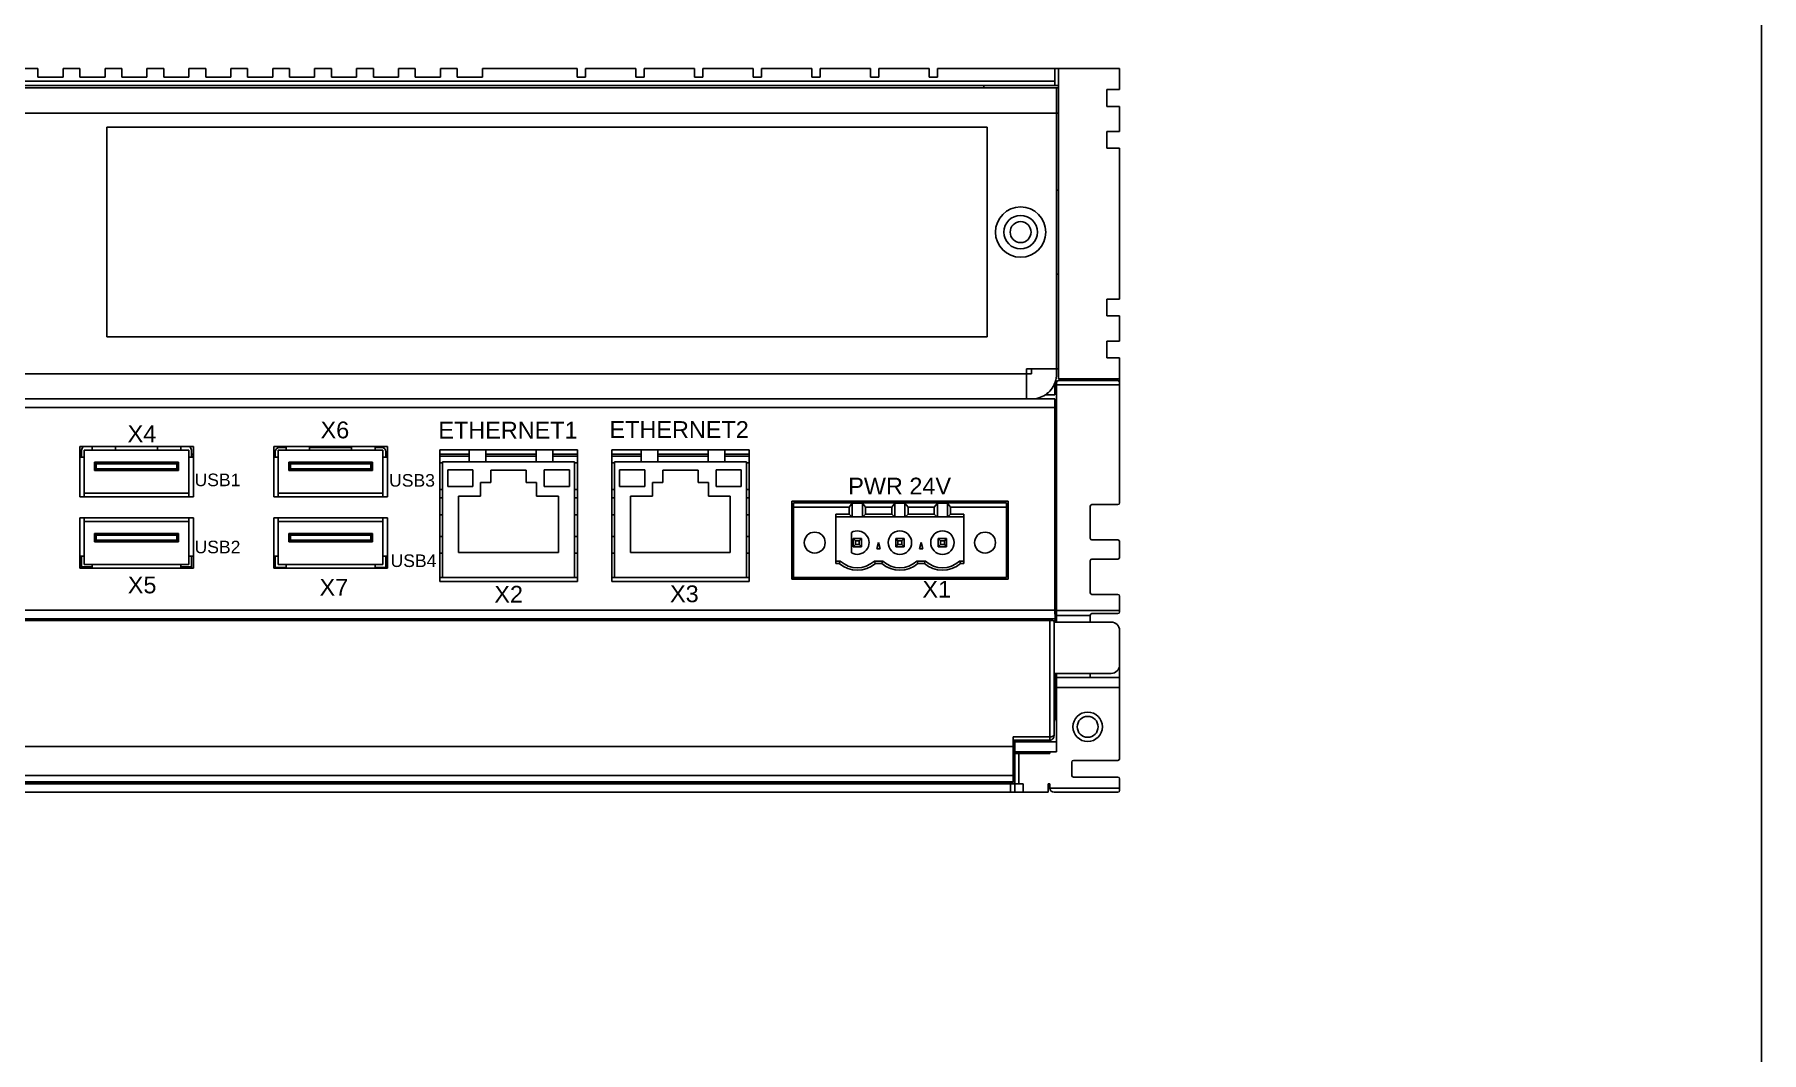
# Model space of a CAD drawing. Extents: x -2364 to 9601, y -871 to 1549.
# Drawn here: x -2149.9 to -1943.9, y 992.5 to 1113.9 of the extents above; entities that cross this region are included whole.
import ezdxf

# ---------------------------------------------------------------- set-up
doc = ezdxf.new("R2010")
doc.units = 0
doc.layers.get('0').update_dxf_attribs({"linetype": 'CONTINUOUS'})

msp = doc.modelspace()

# ---------------------------------------------------------------- linework, layer by layer
at = {"color": 7, "linetype": 'Continuous'}
for p, q in [((-2028.15959, 1108.28651), (-2277.75959, 1108.28651)), ((-2151.45959, 1109.78651), (-2149.45959, 1109.78651)), ((-2149.45959, 1108.78651), (-2149.45959, 1109.78651)), ((-2146.45959, 1108.78651), (-2149.45959, 1108.78651)), ((-2146.45959, 1109.78651), (-2144.45959, 1109.78651)), ((-2146.45959, 1109.78651), (-2146.45959, 1108.78651)), ((-2144.45959, 1108.78651), (-2144.45959, 1109.78651)), ((-2141.45959, 1108.78651), (-2144.45959, 1108.78651)), ((-2141.45959, 1109.78651), (-2139.45959, 1109.78651)), ((-2141.45959, 1109.78651), (-2141.45959, 1108.78651)), ((-2139.45959, 1108.78651), (-2139.45959, 1109.78651)), ((-2136.45959, 1108.78651), (-2139.45959, 1108.78651)), ((-2136.45959, 1109.78651), (-2134.45959, 1109.78651)), ((-2136.45959, 1109.78651), (-2136.45959, 1108.78651)), ((-2134.45959, 1108.78651), (-2134.45959, 1109.78651)), ((-2131.45959, 1108.78651), (-2134.45959, 1108.78651)), ((-2131.45959, 1109.78651), (-2129.45959, 1109.78651)), ((-2131.45959, 1109.78651), (-2131.45959, 1108.78651)), ((-2129.45959, 1108.78651), (-2129.45959, 1109.78651)), ((-2126.45959, 1108.78651), (-2129.45959, 1108.78651)), ((-2126.45959, 1109.78651), (-2124.45959, 1109.78651)), ((-2126.45959, 1109.78651), (-2126.45959, 1108.78651)), ((-2124.45959, 1108.78651), (-2124.45959, 1109.78651)), ((-2121.45959, 1108.78651), (-2124.45959, 1108.78651)), ((-2121.45959, 1109.78651), (-2119.45959, 1109.78651)), ((-2121.45959, 1109.78651), (-2121.45959, 1108.78651)), ((-2119.45959, 1108.78651), (-2119.45959, 1109.78651)), ((-2116.45959, 1108.78651), (-2119.45959, 1108.78651)), ((-2116.45959, 1109.78651), (-2114.45959, 1109.78651)), ((-2116.45959, 1109.78651), (-2116.45959, 1108.78651)), ((-2114.45959, 1108.78651), (-2114.45959, 1109.78651)), ((-2111.45959, 1108.78651), (-2114.45959, 1108.78651)), ((-2111.45959, 1109.78651), (-2109.45959, 1109.78651)), ((-2111.45959, 1109.78651), (-2111.45959, 1108.78651)), ((-2109.45959, 1108.78651), (-2109.45959, 1109.78651)), ((-2106.45959, 1108.78651), (-2109.45959, 1108.78651)), ((-2106.45959, 1109.78651), (-2104.45959, 1109.78651)), ((-2106.45959, 1109.78651), (-2106.45959, 1108.78651)), ((-2104.45959, 1108.78651), (-2104.45959, 1109.78651)), ((-2101.45959, 1108.78651), (-2104.45959, 1108.78651)), ((-2101.45959, 1109.78651), (-2099.45959, 1109.78651)), ((-2101.45959, 1109.78651), (-2101.45959, 1108.78651)), ((-2099.45959, 1108.78651), (-2099.45959, 1109.78651)), ((-2096.45959, 1108.78651), (-2099.45959, 1108.78651)), ((-2096.45959, 1109.78651), (-2085.15959, 1109.78651)), ((-2096.45959, 1109.78651), (-2096.45959, 1108.78651)), ((-2085.15959, 1108.78651), (-2085.15959, 1109.78651)), ((-2084.15959, 1108.78651), (-2085.15959, 1108.78651)), ((-2084.15959, 1109.78651), (-2078.15959, 1109.78651)), ((-2084.15959, 1109.78651), (-2084.15959, 1108.78651)), ((-2078.15959, 1108.78651), (-2078.15959, 1109.78651)), ((-2077.15959, 1108.78651), (-2078.15959, 1108.78651)), ((-2077.15959, 1109.78651), (-2071.15959, 1109.78651)), ((-2077.15959, 1109.78651), (-2077.15959, 1108.78651)), ((-2071.15959, 1108.78651), (-2071.15959, 1109.78651)), ((-2070.15959, 1108.78651), (-2071.15959, 1108.78651)), ((-2070.15959, 1109.78651), (-2064.15959, 1109.78651)), ((-2070.15959, 1109.78651), (-2070.15959, 1108.78651)), ((-2064.15959, 1108.78651), (-2064.15959, 1109.78651)), ((-2063.15959, 1108.78651), (-2064.15959, 1108.78651)), ((-2063.15959, 1109.78651), (-2057.15959, 1109.78651)), ((-2063.15959, 1109.78651), (-2063.15959, 1108.78651)), ((-2057.15959, 1108.78651), (-2057.15959, 1109.78651)), ((-2056.15959, 1108.78651), (-2057.15959, 1108.78651)), ((-2056.15959, 1109.78651), (-2050.15959, 1109.78651)), ((-2056.15959, 1109.78651), (-2056.15959, 1108.78651)), ((-2050.15959, 1108.78651), (-2050.15959, 1109.78651)), ((-2049.15959, 1108.78651), (-2050.15959, 1108.78651)), ((-2049.15959, 1109.78651), (-2043.15959, 1109.78651)), ((-2049.15959, 1109.78651), (-2049.15959, 1108.78651)), ((-2043.15959, 1108.78651), (-2043.15959, 1109.78651)), ((-2042.15959, 1108.78651), (-2043.15959, 1108.78651)), ((-2042.15959, 1109.78651), (-2028.15959, 1109.78651)), ((-2042.15959, 1109.78651), (-2042.15959, 1108.78651)), ((-2028.15959, 1109.78651), (-2027.75959, 1109.78651)), ((-2028.15959, 1108.28651), (-2028.15959, 1109.78651)), ((-2028.15959, 1108.28651), (-2028.15959, 1107.78651)), ((-2027.75959, 1107.48651), (-2027.75959, 1109.78651)), ((-2027.75959, 1109.78651), (-2020.45959, 1109.78651)), ((-2020.45959, 1109.78651), (-2020.45959, 1107.28651)), ((-2280.25959, 1107.48651), (-2027.95959, 1107.48651)), ((-2269.25959, 1107.78651), (-2036.65959, 1107.78651)), ((-2036.65959, 1107.78651), (-2028.15959, 1107.78651)), ((-2036.65959, 1107.48651), (-2036.65959, 1107.78651)), ((-2027.75959, 1107.78651), (-2028.15959, 1107.78651)), ((-2027.95959, 1104.48651), (-2027.95959, 1107.48651)), ((-2027.95959, 1107.48651), (-2027.75959, 1107.48651)), ((-2027.75959, 1104.48651), (-2027.75959, 1107.48651)), ((-2021.95959, 1107.28651), (-2020.45959, 1107.28651)), ((-2021.95959, 1105.28651), (-2021.95959, 1107.28651)), ((-2280.25959, 1104.48651), (-2027.95959, 1104.48651)), ((-2027.95959, 1104.48651), (-2027.95959, 1073.98951)), ((-2027.95959, 1104.48651), (-2027.75959, 1104.48651)), ((-2027.75959, 1073.98951), (-2027.75959, 1104.48651)), ((-2020.45959, 1105.28651), (-2021.95959, 1105.28651)), ((-2020.45959, 1105.28651), (-2020.45959, 1102.28651)), ((-2141.25959, 1102.58551), (-2141.25959, 1102.78651)), ((-2141.25959, 1102.78651), (-2141.05859, 1102.78651)), ((-2141.25959, 1097.53651), (-2141.25959, 1102.58551)), ((-2141.05859, 1102.78651), (-2036.46059, 1102.78651)), ((-2036.46059, 1102.78651), (-2036.25959, 1102.78651)), ((-2036.25959, 1102.58551), (-2036.25959, 1102.78651)), ((-2036.25959, 1097.53651), (-2036.25959, 1102.58551)), ((-2021.95959, 1102.28651), (-2020.45959, 1102.28651)), ((-2021.95959, 1100.28651), (-2021.95959, 1102.28651)), ((-2020.45959, 1100.28651), (-2021.95959, 1100.28651)), ((-2020.45959, 1100.28651), (-2020.45959, 1082.28651)), ((-2141.25959, 1083.13651), (-2141.25959, 1097.53651)), ((-2036.25959, 1083.03651), (-2036.25959, 1097.53651)), ((-2027.95959, 1095.28651), (-2027.75959, 1095.28651)), ((-2027.75959, 1085.28651), (-2027.95959, 1085.28651)), ((-2141.25959, 1079.13651), (-2141.25959, 1083.13651)), ((-2036.25959, 1077.98751), (-2036.25959, 1083.03651)), ((-2021.95959, 1082.28651), (-2020.45959, 1082.28651)), ((-2021.95959, 1080.28651), (-2021.95959, 1082.28651)), ((-2020.45959, 1080.28651), (-2021.95959, 1080.28651)), ((-2020.45959, 1080.28651), (-2020.45959, 1077.28651)), ((-2141.25959, 1077.98751), (-2141.25959, 1079.13651)), ((-2141.25959, 1077.78651), (-2141.25959, 1077.98751)), ((-2141.25959, 1077.78651), (-2141.05859, 1077.78651)), ((-2141.05859, 1077.78651), (-2036.46059, 1077.78651)), ((-2036.46059, 1077.78651), (-2036.25959, 1077.78651)), ((-2036.25959, 1077.78651), (-2036.25959, 1077.98751)), ((-2021.95959, 1077.28651), (-2020.45959, 1077.28651)), ((-2021.95959, 1075.28651), (-2021.95959, 1077.28651)), ((-2020.45959, 1075.28651), (-2021.95959, 1075.28651)), ((-2020.45959, 1075.28651), (-2020.45959, 1072.78651)), ((-2031.56259, 1073.38651), (-2277.95959, 1073.38651)), ((-2031.56259, 1073.98951), (-2030.95959, 1073.98951)), ((-2031.56259, 1073.38651), (-2031.56259, 1073.98951)), ((-2030.95959, 1073.38651), (-2031.56259, 1073.38651)), ((-2031.56259, 1070.38651), (-2031.56259, 1073.38651)), ((-2030.95959, 1073.98951), (-2030.95959, 1073.38651)), ((-2030.95959, 1073.98951), (-2027.95959, 1073.98951)), ((-2027.95959, 1073.38651), (-2027.95959, 1073.98951)), ((-2027.95959, 1073.98951), (-2027.75959, 1073.98951)), ((-2027.75959, 1072.78651), (-2027.75959, 1073.98951)), ((-2028.15959, 1070.88651), (-2028.15959, 1072.30948)), ((-2028.13117, 1072.38651), (-2027.95959, 1072.38651)), ((-2027.95959, 1072.38651), (-2027.95959, 1072.08651)), ((-2027.95959, 1072.08651), (-2020.45959, 1072.08651)), ((-2027.95959, 1069.38651), (-2027.95959, 1072.08651)), ((-2021.65959, 1072.78651), (-2027.75959, 1072.78651)), ((-2027.75959, 1072.58651), (-2020.65959, 1072.58651)), ((-2021.65959, 1072.58651), (-2021.65959, 1072.78651)), ((-2020.45959, 1072.78651), (-2021.65959, 1072.78651)), ((-2020.45959, 1072.78651), (-2020.45959, 1072.38651)), ((-2020.45959, 1072.08651), (-2020.45959, 1072.38651)), ((-2020.45959, 1057.98651), (-2020.45959, 1072.08651)), ((-2276.75959, 1070.38651), (-2031.56259, 1070.38651)), ((-2028.15959, 1069.38651), (-2276.75959, 1069.38651)), ((-2031.56259, 1070.38651), (-2030.95959, 1070.38651)), ((-2030.95959, 1070.38651), (-2028.15959, 1070.38651)), ((-2029.30128, 1070.88651), (-2028.15959, 1070.88651)), ((-2028.15959, 1070.38651), (-2028.15959, 1069.38651)), ((-2028.15959, 1045.18651), (-2028.15959, 1069.38651)), ((-2028.15959, 1069.38651), (-2027.95959, 1069.38651)), ((-2027.95959, 1059.58651), (-2027.95959, 1069.38651)), ((-2130.92959, 1064.71651), (-2144.47959, 1064.71651)), ((-2144.47959, 1064.71651), (-2144.47959, 1058.71651)), ((-2144.2596, 1063.78651), (-2144.47959, 1063.78651)), ((-2144.47959, 1063.58651), (-2144.2596, 1063.58651)), ((-2144.47959, 1063.43651), (-2144.25959, 1063.43651)), ((-2144.2596, 1064.27651), (-2144.25959, 1063.43651)), ((-2144.25959, 1063.43651), (-2143.95959, 1063.43651)), ((-2143.9596, 1064.27651), (-2143.0096, 1064.27651)), ((-2143.9596, 1064.27651), (-2143.95959, 1063.43651)), ((-2143.95959, 1063.43651), (-2143.95959, 1062.76217)), ((-2143.0096, 1064.71651), (-2143.0096, 1064.27651)), ((-2140.2096, 1064.27651), (-2143.0096, 1064.27651)), ((-2142.5096, 1062.65651), (-2142.7096, 1062.85651)), ((-2142.7096, 1061.85651), (-2142.7096, 1062.85651)), ((-2142.7096, 1062.85651), (-2132.7096, 1062.85651)), ((-2140.2096, 1064.71651), (-2140.2096, 1064.27651)), ((-2140.2096, 1064.27651), (-2135.2096, 1064.27651)), ((-2135.2096, 1064.71651), (-2135.2096, 1064.27651)), ((-2132.4096, 1064.27651), (-2135.2096, 1064.27651)), ((-2132.7096, 1062.85651), (-2132.9096, 1062.65651)), ((-2132.7096, 1062.85651), (-2132.7096, 1061.85651)), ((-2132.4096, 1064.71651), (-2132.4096, 1064.27651)), ((-2132.4096, 1064.27651), (-2131.4596, 1064.27651)), ((-2131.4596, 1063.43651), (-2131.4596, 1064.27651)), ((-2131.4596, 1063.43651), (-2131.1596, 1063.43651)), ((-2131.4596, 1063.43651), (-2131.4596, 1062.76217)), ((-2131.1596, 1064.27651), (-2131.1596, 1063.43651)), ((-2130.92959, 1063.78651), (-2131.1596, 1063.78651)), ((-2131.1596, 1063.58651), (-2130.92959, 1063.58651)), ((-2131.1596, 1063.43651), (-2130.92959, 1063.43651)), ((-2130.92959, 1058.71651), (-2130.92959, 1064.71651)), ((-2121.3335, 1064.71651), (-2121.3335, 1058.71651)), ((-2107.7835, 1064.71651), (-2121.3335, 1064.71651)), ((-2121.1596, 1063.78651), (-2121.3335, 1063.78651)), ((-2121.3335, 1063.58651), (-2121.1596, 1063.58651)), ((-2121.3335, 1063.43651), (-2121.1596, 1063.43651)), ((-2121.1596, 1064.08651), (-2121.1596, 1063.43651)), ((-2121.1596, 1063.43651), (-2120.8096, 1063.43651)), ((-2120.8096, 1064.27651), (-2120.8096, 1063.43651)), ((-2120.8096, 1064.27651), (-2119.8596, 1064.27651)), ((-2120.8096, 1063.43651), (-2120.8096, 1059.15651)), ((-2119.8596, 1064.58651), (-2120.6596, 1064.58651)), ((-2119.8596, 1064.71651), (-2119.8596, 1064.58651)), ((-2119.8596, 1064.58651), (-2119.8596, 1064.27651)), ((-2117.0596, 1064.27651), (-2119.8596, 1064.27651)), ((-2119.5596, 1061.85651), (-2119.5596, 1062.85651)), ((-2119.3596, 1062.65651), (-2119.5596, 1062.85651)), ((-2119.5596, 1062.85651), (-2109.5596, 1062.85651)), ((-2117.0596, 1064.71651), (-2117.0596, 1064.58651)), ((-2117.0596, 1064.58651), (-2117.0596, 1064.27651)), ((-2112.0596, 1064.58651), (-2117.0596, 1064.58651)), ((-2117.0596, 1064.27651), (-2112.0596, 1064.27651)), ((-2112.0596, 1064.71651), (-2112.0596, 1064.58651)), ((-2112.0596, 1064.58651), (-2112.0596, 1064.27651)), ((-2109.2596, 1064.27651), (-2112.0596, 1064.27651)), ((-2109.5596, 1062.85651), (-2109.7596, 1062.65651)), ((-2109.5596, 1062.85651), (-2109.5596, 1061.85651)), ((-2109.2596, 1064.71651), (-2109.2596, 1064.58651)), ((-2109.2596, 1064.58651), (-2109.2596, 1064.27651)), ((-2108.4596, 1064.58651), (-2109.2596, 1064.58651)), ((-2109.2596, 1064.27651), (-2108.3096, 1064.27651)), ((-2108.3096, 1063.43651), (-2108.3096, 1064.27651)), ((-2108.3096, 1059.15651), (-2108.3096, 1063.43651)), ((-2108.3096, 1063.43651), (-2107.9596, 1063.43651)), ((-2107.9596, 1064.08651), (-2107.9596, 1063.43651)), ((-2107.7835, 1063.78651), (-2107.9596, 1063.78651)), ((-2107.9596, 1063.58651), (-2107.7835, 1063.58651)), ((-2107.9596, 1063.43651), (-2107.7835, 1063.43651)), ((-2107.7835, 1058.71651), (-2107.7835, 1064.71651)), ((-2101.52959, 1064.33651), (-2101.52959, 1048.63651)), ((-2085.12959, 1064.33651), (-2101.52959, 1064.33651)), ((-2098.03455, 1063.78651), (-2101.52959, 1063.78651)), ((-2101.52959, 1063.58651), (-2098.03455, 1063.58651)), ((-2098.03455, 1062.88651), (-2101.20955, 1062.88651)), ((-2101.20955, 1062.88651), (-2101.20955, 1058.58651)), ((-2098.03455, 1062.88651), (-2098.03455, 1064.33651)), ((-2098.03455, 1062.88651), (-2096.03455, 1062.88651)), ((-2096.03455, 1062.88651), (-2096.03455, 1064.33651)), ((-2090.03455, 1063.78651), (-2096.03455, 1063.78651)), ((-2096.03455, 1063.58651), (-2090.03455, 1063.58651)), ((-2090.03455, 1062.88651), (-2096.03455, 1062.88651)), ((-2090.03455, 1062.88651), (-2090.03455, 1064.33651)), ((-2088.03455, 1062.88651), (-2090.03455, 1062.88651)), ((-2088.03455, 1062.88651), (-2088.03455, 1064.33651)), ((-2085.12959, 1063.78651), (-2088.03455, 1063.78651)), ((-2088.03455, 1063.58651), (-2085.12959, 1063.58651)), ((-2085.45955, 1062.88651), (-2088.03455, 1062.88651)), ((-2085.45955, 1058.58651), (-2085.45955, 1062.88651)), ((-2085.12959, 1048.63651), (-2085.12959, 1064.33651)), ((-2081.02959, 1064.33651), (-2081.02959, 1048.63651)), ((-2064.62959, 1064.33651), (-2081.02959, 1064.33651)), ((-2077.53455, 1063.78651), (-2081.02959, 1063.78651)), ((-2081.02959, 1063.58651), (-2077.53455, 1063.58651)), ((-2080.70955, 1062.88651), (-2080.70955, 1058.58651)), ((-2077.53455, 1062.88651), (-2080.70955, 1062.88651)), ((-2077.53455, 1062.88651), (-2077.53455, 1064.33651)), ((-2077.53455, 1062.88651), (-2075.53455, 1062.88651)), ((-2075.53455, 1062.88651), (-2075.53455, 1064.33651)), ((-2069.53455, 1063.78651), (-2075.53455, 1063.78651)), ((-2075.53455, 1063.58651), (-2069.53455, 1063.58651)), ((-2069.53455, 1062.88651), (-2075.53455, 1062.88651)), ((-2069.53455, 1062.88651), (-2069.53455, 1064.33651)), ((-2067.53455, 1062.88651), (-2069.53455, 1062.88651)), ((-2067.53455, 1062.88651), (-2067.53455, 1064.33651)), ((-2064.62959, 1063.78651), (-2067.53455, 1063.78651)), ((-2067.53455, 1063.58651), (-2064.62959, 1063.58651)), ((-2064.95955, 1062.88651), (-2067.53455, 1062.88651)), ((-2064.95955, 1058.58651), (-2064.95955, 1062.88651)), ((-2064.62959, 1048.63651), (-2064.62959, 1064.33651)), ((-2143.95959, 1062.76217), (-2143.9596, 1059.15651)), ((-2142.5096, 1062.05651), (-2142.7096, 1061.85651)), ((-2132.7096, 1061.85651), (-2142.7096, 1061.85651)), ((-2132.9096, 1062.65651), (-2142.5096, 1062.65651)), ((-2142.5096, 1062.65651), (-2142.5096, 1062.05651)), ((-2142.5096, 1062.05651), (-2132.9096, 1062.05651)), ((-2132.9096, 1062.05651), (-2132.9096, 1062.65651)), ((-2132.7096, 1061.85651), (-2132.9096, 1062.05651)), ((-2131.4596, 1062.76217), (-2131.4596, 1059.15651)), ((-2119.3596, 1062.05651), (-2119.5596, 1061.85651)), ((-2109.5596, 1061.85651), (-2119.5596, 1061.85651)), ((-2119.3596, 1062.65651), (-2119.3596, 1062.05651)), ((-2109.7596, 1062.65651), (-2119.3596, 1062.65651)), ((-2119.3596, 1062.05651), (-2109.7596, 1062.05651)), ((-2109.7596, 1062.05651), (-2109.7596, 1062.65651)), ((-2109.5596, 1061.85651), (-2109.7596, 1062.05651)), ((-2101.20955, 1062.78651), (-2101.52959, 1062.78651)), ((-2100.58455, 1061.94774), (-2100.58455, 1059.94774)), ((-2097.58455, 1061.94774), (-2100.58455, 1061.94774)), ((-2097.58455, 1059.94774), (-2097.58455, 1061.94774)), ((-2091.23455, 1061.88651), (-2095.43455, 1061.88651)), ((-2095.43455, 1061.88651), (-2095.43455, 1060.43651)), ((-2091.23455, 1060.43651), (-2091.23455, 1061.88651)), ((-2089.08455, 1061.94774), (-2089.08455, 1059.94774)), ((-2086.08455, 1061.94774), (-2089.08455, 1061.94774)), ((-2086.08455, 1059.94774), (-2086.08455, 1061.94774)), ((-2085.12959, 1062.78651), (-2085.45955, 1062.78651)), ((-2080.70955, 1062.78651), (-2081.02959, 1062.78651)), ((-2080.08455, 1061.94774), (-2080.08455, 1059.94774)), ((-2077.08455, 1061.94774), (-2080.08455, 1061.94774)), ((-2077.08455, 1059.94774), (-2077.08455, 1061.94774)), ((-2074.93455, 1061.88651), (-2074.93455, 1060.43651)), ((-2070.73455, 1061.88651), (-2074.93455, 1061.88651)), ((-2070.73455, 1060.43651), (-2070.73455, 1061.88651)), ((-2068.58455, 1061.94774), (-2068.58455, 1059.94774)), ((-2065.58455, 1061.94774), (-2068.58455, 1061.94774)), ((-2065.58455, 1059.94774), (-2065.58455, 1061.94774)), ((-2064.62959, 1062.78651), (-2064.95955, 1062.78651)), ((-2143.95959, 1058.73551), (-2144.47959, 1058.73651)), ((-2144.47959, 1058.71651), (-2130.92959, 1058.71651)), ((-2131.4596, 1059.15651), (-2143.9596, 1059.15651)), ((-2143.9596, 1059.15651), (-2143.95959, 1058.73551)), ((-2131.4596, 1059.15651), (-2131.4596, 1058.73551)), ((-2130.92959, 1058.73651), (-2131.4596, 1058.73551)), ((-2120.8096, 1058.73551), (-2121.3335, 1058.73651)), ((-2121.3335, 1058.71651), (-2107.7835, 1058.71651)), ((-2120.8096, 1059.15651), (-2120.8096, 1058.73551)), ((-2108.3096, 1059.15651), (-2120.8096, 1059.15651)), ((-2108.3096, 1058.73551), (-2108.3096, 1059.15651)), ((-2107.7835, 1058.73651), (-2108.3096, 1058.73551)), ((-2101.20955, 1059.58651), (-2101.52959, 1059.58651)), ((-2100.58455, 1059.94774), (-2097.58455, 1059.94774)), ((-2099.28455, 1058.78651), (-2099.28455, 1052.08651)), ((-2096.68455, 1058.78651), (-2099.28455, 1058.78651)), ((-2096.68455, 1060.43651), (-2096.68455, 1058.78651)), ((-2095.43455, 1060.43651), (-2096.68455, 1060.43651)), ((-2089.98455, 1060.43651), (-2091.23455, 1060.43651)), ((-2089.98455, 1058.78651), (-2089.98455, 1060.43651)), ((-2087.38455, 1058.78651), (-2089.98455, 1058.78651)), ((-2089.08455, 1059.94774), (-2086.08455, 1059.94774)), ((-2087.38455, 1052.08651), (-2087.38455, 1058.78651)), ((-2085.12959, 1059.58651), (-2085.45955, 1059.58651)), ((-2080.70955, 1059.58651), (-2081.02959, 1059.58651)), ((-2080.08455, 1059.94774), (-2077.08455, 1059.94774)), ((-2078.78455, 1058.78651), (-2078.78455, 1052.08651)), ((-2076.18455, 1058.78651), (-2078.78455, 1058.78651)), ((-2076.18455, 1060.43651), (-2076.18455, 1058.78651)), ((-2074.93455, 1060.43651), (-2076.18455, 1060.43651)), ((-2069.48455, 1060.43651), (-2070.73455, 1060.43651)), ((-2069.48455, 1058.78651), (-2069.48455, 1060.43651)), ((-2066.88455, 1058.78651), (-2069.48455, 1058.78651)), ((-2068.58455, 1059.94774), (-2065.58455, 1059.94774)), ((-2066.88455, 1052.08651), (-2066.88455, 1058.78651)), ((-2064.62959, 1059.58651), (-2064.95955, 1059.58651)), ((-2028.15959, 1059.58651), (-2027.95959, 1059.58651)), ((-2027.95959, 1045.16149), (-2027.95959, 1059.58651)), ((-2101.20955, 1058.58651), (-2101.52959, 1058.58651)), ((-2101.20955, 1058.58651), (-2101.20955, 1056.58651)), ((-2085.45955, 1058.58651), (-2085.12959, 1058.58651)), ((-2085.45955, 1058.58651), (-2085.45955, 1056.58651)), ((-2080.70955, 1058.58651), (-2081.02959, 1058.58651)), ((-2080.70955, 1058.58651), (-2080.70955, 1056.58651)), ((-2064.95955, 1058.58651), (-2064.95955, 1056.58651)), ((-2064.95955, 1058.58651), (-2064.62959, 1058.58651)), ((-2033.75959, 1058.18651), (-2059.55959, 1058.18651)), ((-2059.55959, 1058.18651), (-2059.55959, 1048.88651)), ((-2033.95959, 1057.98652), (-2059.3596, 1057.98652)), ((-2059.3596, 1057.48651), (-2059.3596, 1057.98652)), ((-2059.3596, 1057.48651), (-2059.3596, 1049.08651)), ((-2052.7146, 1057.48651), (-2059.3596, 1057.48651)), ((-2054.2796, 1056.34991), (-2054.2796, 1056.66152)), ((-2052.7146, 1056.66151), (-2054.2796, 1056.66152)), ((-2052.7146, 1057.48651), (-2052.3446, 1057.95968)), ((-2052.7146, 1056.66151), (-2052.7146, 1057.48651)), ((-2052.7146, 1056.66151), (-2052.38361, 1056.34991)), ((-2052.3446, 1057.95968), (-2051.13459, 1057.95968)), ((-2052.3446, 1056.34991), (-2052.3446, 1057.95968)), ((-2051.13459, 1056.34991), (-2051.13459, 1057.95968)), ((-2051.13459, 1057.95968), (-2050.7646, 1057.48651)), ((-2050.7646, 1056.66151), (-2051.09558, 1056.34991)), ((-2050.7646, 1057.48651), (-2047.6346, 1057.48651)), ((-2050.7646, 1057.48651), (-2050.7646, 1056.66151)), ((-2047.6346, 1056.66151), (-2050.7646, 1056.66151)), ((-2047.6346, 1057.48651), (-2047.2646, 1057.95968)), ((-2047.6346, 1057.48651), (-2047.6346, 1056.66151)), ((-2047.30361, 1056.34991), (-2047.6346, 1056.66151)), ((-2047.2646, 1057.95968), (-2046.05459, 1057.95968)), ((-2047.2646, 1057.95968), (-2047.2646, 1056.34991)), ((-2046.05459, 1056.34991), (-2046.05459, 1057.95968)), ((-2046.05459, 1057.95968), (-2045.6846, 1057.48651)), ((-2045.6846, 1056.66151), (-2046.01558, 1056.34991)), ((-2045.6846, 1057.48651), (-2042.5546, 1057.48651)), ((-2045.6846, 1057.48651), (-2045.6846, 1056.66151)), ((-2042.5546, 1056.66151), (-2045.6846, 1056.66151)), ((-2042.5546, 1057.48651), (-2042.1846, 1057.95968)), ((-2042.5546, 1057.48651), (-2042.5546, 1056.66151)), ((-2042.22361, 1056.34991), (-2042.5546, 1056.66151)), ((-2042.1846, 1057.95968), (-2040.9746, 1057.95968)), ((-2042.1846, 1057.95968), (-2042.1846, 1056.34991)), ((-2040.9746, 1057.95968), (-2040.6046, 1057.48652)), ((-2040.9746, 1057.95968), (-2040.9746, 1056.34991)), ((-2040.93558, 1056.34991), (-2040.60459, 1056.66152)), ((-2033.95959, 1057.48652), (-2040.6046, 1057.48652)), ((-2040.6046, 1057.48652), (-2040.60459, 1056.66152)), ((-2039.03959, 1056.66152), (-2040.60459, 1056.66152)), ((-2039.03959, 1056.66152), (-2039.03959, 1056.34991)), ((-2038.85959, 1058.18651), (-2038.85959, 1057.98651)), ((-2033.9596, 1052.2898), (-2033.95959, 1057.48652)), ((-2033.95959, 1057.48652), (-2033.95959, 1057.98652)), ((-2033.75959, 1048.88651), (-2033.75959, 1058.18651)), ((-2023.95959, 1053.78651), (-2023.95959, 1057.58651)), ((-2023.75959, 1057.78651), (-2020.65959, 1057.78651)), ((-2130.92959, 1056.21651), (-2144.47959, 1056.21651)), ((-2144.47959, 1056.21651), (-2144.47959, 1050.21651)), ((-2143.95959, 1056.21651), (-2143.9596, 1055.77651)), ((-2143.9596, 1055.77651), (-2131.4596, 1055.77651)), ((-2143.9596, 1055.77651), (-2143.95959, 1051.63651)), ((-2131.4596, 1056.21651), (-2131.4596, 1055.77651)), ((-2131.4596, 1055.77651), (-2131.4596, 1051.63651)), ((-2130.92959, 1050.21651), (-2130.92959, 1056.21651)), ((-2107.7835, 1056.21651), (-2121.3335, 1056.21651)), ((-2121.3335, 1056.21651), (-2121.3335, 1050.21651)), ((-2120.8096, 1056.21651), (-2120.8096, 1055.77651)), ((-2120.8096, 1055.77651), (-2108.3096, 1055.77651)), ((-2120.8096, 1055.77651), (-2120.8096, 1051.63651)), ((-2108.3096, 1056.21651), (-2108.3096, 1055.77651)), ((-2108.3096, 1055.77651), (-2108.3096, 1051.63651)), ((-2107.7835, 1050.21651), (-2107.7835, 1056.21651)), ((-2101.20955, 1056.58651), (-2101.52959, 1056.58651)), ((-2101.20955, 1056.58651), (-2101.20955, 1053.98651)), ((-2085.45955, 1056.58651), (-2085.12959, 1056.58651)), ((-2085.45955, 1053.98651), (-2085.45955, 1056.58651)), ((-2080.70955, 1056.58651), (-2081.02959, 1056.58651)), ((-2080.70955, 1056.58651), (-2080.70955, 1053.98651)), ((-2064.95955, 1056.58651), (-2064.62959, 1056.58651)), ((-2064.95955, 1053.98651), (-2064.95955, 1056.58651)), ((-2054.2796, 1051.05651), (-2054.2796, 1056.34991)), ((-2052.38361, 1056.34991), (-2054.2796, 1056.34991)), ((-2052.3446, 1056.34991), (-2052.38361, 1056.34991)), ((-2051.13459, 1056.34991), (-2052.3446, 1056.34991)), ((-2051.13459, 1056.34991), (-2051.09558, 1056.34991)), ((-2047.30361, 1056.34991), (-2051.09558, 1056.34991)), ((-2047.30361, 1056.34991), (-2047.2646, 1056.34991)), ((-2046.05459, 1056.34991), (-2047.2646, 1056.34991)), ((-2046.05459, 1056.34991), (-2046.01558, 1056.34991)), ((-2042.22361, 1056.34991), (-2046.01558, 1056.34991)), ((-2042.22361, 1056.34991), (-2042.1846, 1056.34991)), ((-2040.9746, 1056.34991), (-2042.1846, 1056.34991)), ((-2040.93558, 1056.34991), (-2040.9746, 1056.34991)), ((-2039.03959, 1056.34991), (-2040.93558, 1056.34991)), ((-2039.03959, 1056.34991), (-2039.0396, 1051.05651)), ((-2142.7096, 1054.35651), (-2132.7096, 1054.35651)), ((-2142.5096, 1054.15651), (-2142.7096, 1054.35651)), ((-2142.7096, 1053.35651), (-2142.7096, 1054.35651)), ((-2142.5096, 1053.55651), (-2142.7096, 1053.35651)), ((-2132.7096, 1053.35651), (-2142.7096, 1053.35651)), ((-2132.9096, 1054.15651), (-2142.5096, 1054.15651)), ((-2142.5096, 1054.15651), (-2142.5096, 1053.55651)), ((-2142.5096, 1053.55651), (-2132.9096, 1053.55651)), ((-2132.7096, 1054.35651), (-2132.9096, 1054.15651)), ((-2132.9096, 1053.55651), (-2132.9096, 1054.15651)), ((-2132.7096, 1053.35651), (-2132.9096, 1053.55651)), ((-2132.7096, 1054.35651), (-2132.7096, 1053.35651)), ((-2119.5596, 1054.35651), (-2109.5596, 1054.35651)), ((-2119.5596, 1053.35651), (-2119.5596, 1054.35651)), ((-2119.3596, 1054.15651), (-2119.5596, 1054.35651)), ((-2119.3596, 1053.55651), (-2119.5596, 1053.35651)), ((-2109.5596, 1053.35651), (-2119.5596, 1053.35651)), ((-2109.7596, 1054.15651), (-2119.3596, 1054.15651)), ((-2119.3596, 1054.15651), (-2119.3596, 1053.55651)), ((-2119.3596, 1053.55651), (-2109.7596, 1053.55651)), ((-2109.5596, 1054.35651), (-2109.7596, 1054.15651)), ((-2109.7596, 1053.55651), (-2109.7596, 1054.15651)), ((-2109.5596, 1053.35651), (-2109.7596, 1053.55651)), ((-2109.5596, 1054.35651), (-2109.5596, 1053.35651)), ((-2101.20955, 1053.98651), (-2101.52959, 1053.98651)), ((-2101.20955, 1051.98651), (-2101.20955, 1053.98651)), ((-2085.45955, 1051.98651), (-2085.45955, 1053.98651)), ((-2085.45955, 1053.98651), (-2085.12959, 1053.98651)), ((-2080.70955, 1053.98651), (-2081.02959, 1053.98651)), ((-2080.70955, 1051.98651), (-2080.70955, 1053.98651)), ((-2064.95955, 1053.98651), (-2064.62959, 1053.98651)), ((-2064.95955, 1051.98651), (-2064.95955, 1053.98651)), ((-2052.4396, 1052.04408), (-2052.4396, 1054.46895)), ((-2052.2396, 1053.75652), (-2051.97165, 1053.48857)), ((-2052.2396, 1053.75652), (-2051.23959, 1053.75652)), ((-2052.2396, 1052.75651), (-2052.2396, 1053.75652)), ((-2051.97165, 1053.02446), (-2052.2396, 1052.75651)), ((-2051.23959, 1052.75651), (-2052.2396, 1052.75651)), ((-2051.97165, 1053.48857), (-2051.50754, 1053.48857)), ((-2051.97165, 1053.48857), (-2051.97165, 1053.02446)), ((-2051.50754, 1053.02446), (-2051.97165, 1053.02446)), ((-2051.23959, 1053.75652), (-2051.50754, 1053.48857)), ((-2051.50754, 1053.48857), (-2051.50754, 1053.02446)), ((-2051.50754, 1053.02446), (-2051.23959, 1052.75651)), ((-2051.23959, 1053.75652), (-2051.23959, 1052.75651)), ((-2049.40056, 1052.50651), (-2049.1996, 1053.25652)), ((-2049.1996, 1053.25652), (-2048.99863, 1052.50651)), ((-2047.1596, 1052.75651), (-2047.1596, 1053.75652)), ((-2046.89165, 1053.48857), (-2047.1596, 1053.75652)), ((-2047.1596, 1053.75652), (-2046.15959, 1053.75652)), ((-2047.1596, 1052.75651), (-2046.89165, 1053.02446)), ((-2046.15959, 1052.75651), (-2047.1596, 1052.75651)), ((-2046.89165, 1053.48857), (-2046.42754, 1053.48857)), ((-2046.89165, 1053.02446), (-2046.89165, 1053.48857)), ((-2046.42754, 1053.02446), (-2046.89165, 1053.02446)), ((-2046.42754, 1053.48857), (-2046.15959, 1053.75652)), ((-2046.42754, 1053.02446), (-2046.42754, 1053.48857)), ((-2046.15959, 1052.75651), (-2046.42754, 1053.02446)), ((-2046.15959, 1053.75652), (-2046.15959, 1052.75651)), ((-2044.32056, 1052.50651), (-2044.1196, 1053.25652)), ((-2044.1196, 1053.25652), (-2043.91863, 1052.50651)), ((-2042.0796, 1053.75652), (-2041.07959, 1053.75652)), ((-2041.81165, 1053.48857), (-2042.0796, 1053.75652)), ((-2042.0796, 1052.75651), (-2042.0796, 1053.75652)), ((-2042.0796, 1052.75651), (-2041.81165, 1053.02446)), ((-2041.07959, 1052.75651), (-2042.0796, 1052.75651)), ((-2041.81165, 1053.48857), (-2041.34754, 1053.48857)), ((-2041.81165, 1053.02446), (-2041.81165, 1053.48857)), ((-2041.34754, 1053.02446), (-2041.81165, 1053.02446)), ((-2041.34754, 1053.48857), (-2041.07959, 1053.75652)), ((-2041.34754, 1053.02446), (-2041.34754, 1053.48857)), ((-2041.07959, 1052.75651), (-2041.34754, 1053.02446)), ((-2041.07959, 1053.75652), (-2041.07959, 1052.75651)), ((-2020.65959, 1053.58651), (-2023.75959, 1053.58651)), ((-2020.45959, 1051.48651), (-2020.45959, 1053.38651)), ((-2144.47959, 1051.63651), (-2144.25959, 1051.63651)), ((-2144.25959, 1051.63651), (-2144.2596, 1050.35651)), ((-2144.25959, 1051.63651), (-2143.95959, 1051.63651)), ((-2143.95959, 1051.63651), (-2143.9596, 1050.65651)), ((-2143.0096, 1050.65652), (-2143.9596, 1050.65651)), ((-2143.0096, 1050.65652), (-2143.0096, 1050.35651)), ((-2132.4096, 1050.65652), (-2143.0096, 1050.65652)), ((-2132.4096, 1050.65652), (-2132.4096, 1050.35651)), ((-2131.4596, 1050.65651), (-2132.4096, 1050.65652)), ((-2131.4596, 1051.63651), (-2131.1596, 1051.63651)), ((-2131.4596, 1050.65651), (-2131.4596, 1051.63651)), ((-2131.1596, 1051.63651), (-2130.92959, 1051.63651)), ((-2131.1596, 1051.63651), (-2131.1596, 1050.35651)), ((-2121.3335, 1051.63651), (-2121.1596, 1051.63651)), ((-2121.1596, 1051.63651), (-2120.8096, 1051.63651)), ((-2121.1596, 1051.63651), (-2121.1596, 1050.28651)), ((-2120.8096, 1051.63651), (-2120.8096, 1050.65651)), ((-2119.8596, 1050.65651), (-2120.8096, 1050.65651)), ((-2109.2596, 1050.65651), (-2119.8596, 1050.65651)), ((-2119.8596, 1050.65651), (-2119.8596, 1050.21651)), ((-2108.3096, 1050.65651), (-2109.2596, 1050.65651)), ((-2109.2596, 1050.65651), (-2109.2596, 1050.21651)), ((-2108.3096, 1050.65651), (-2108.3096, 1051.63651)), ((-2108.3096, 1051.63651), (-2107.9596, 1051.63651)), ((-2107.9596, 1051.63651), (-2107.7835, 1051.63651)), ((-2107.9596, 1051.63651), (-2107.9596, 1050.28651)), ((-2101.20955, 1051.98651), (-2101.52959, 1051.98651)), ((-2101.20955, 1051.98651), (-2101.20955, 1049.08651)), ((-2099.28455, 1052.08651), (-2087.38455, 1052.08651)), ((-2085.45955, 1051.98651), (-2085.12959, 1051.98651)), ((-2085.45955, 1049.08651), (-2085.45955, 1051.98651)), ((-2080.70955, 1051.98651), (-2081.02959, 1051.98651)), ((-2080.70955, 1051.98651), (-2080.70955, 1049.08651)), ((-2078.78455, 1052.08651), (-2066.88455, 1052.08651)), ((-2064.95955, 1051.98651), (-2064.62959, 1051.98651)), ((-2064.95955, 1049.08651), (-2064.95955, 1051.98651)), ((-2054.2796, 1051.05651), (-2053.7792, 1051.05651)), ((-2054.2796, 1050.75651), (-2054.2796, 1051.05651)), ((-2053.89366, 1050.75651), (-2054.2796, 1050.75651)), ((-2049.69999, 1051.05651), (-2048.6992, 1051.05651)), ((-2048.81366, 1050.75651), (-2049.58553, 1050.75651)), ((-2048.99863, 1052.50651), (-2049.40056, 1052.50651)), ((-2044.61999, 1051.05651), (-2043.6192, 1051.05651)), ((-2043.73366, 1050.75651), (-2044.50553, 1050.75651)), ((-2043.91863, 1052.50651), (-2044.32056, 1052.50651)), ((-2039.0396, 1051.05651), (-2039.53999, 1051.05651)), ((-2039.0396, 1050.75651), (-2039.42553, 1050.75651)), ((-2039.0396, 1051.05651), (-2039.0396, 1050.75651)), ((-2033.95007, 1050.76765), (-2033.9596, 1052.2898)), ((-2033.95959, 1049.08651), (-2033.95007, 1050.76765)), ((-2023.95959, 1047.28651), (-2023.95959, 1051.08651)), ((-2023.75959, 1051.28651), (-2020.65959, 1051.28651)), ((-2144.47959, 1050.21651), (-2130.92959, 1050.21651)), ((-2144.2596, 1050.21651), (-2144.2596, 1050.35651)), ((-2143.0096, 1050.35651), (-2144.2596, 1050.35651)), ((-2143.0096, 1050.35651), (-2143.0096, 1050.21651)), ((-2132.4096, 1050.35651), (-2132.4096, 1050.21651)), ((-2131.1596, 1050.35651), (-2132.4096, 1050.35651)), ((-2131.1596, 1050.35651), (-2131.1596, 1050.21651)), ((-2121.3335, 1050.21651), (-2107.7835, 1050.21651)), ((-2121.1596, 1050.21651), (-2121.1596, 1050.28651)), ((-2119.8596, 1050.28651), (-2121.1596, 1050.28651)), ((-2107.9596, 1050.28651), (-2109.2596, 1050.28651)), ((-2107.9596, 1050.28651), (-2107.9596, 1050.21651)), ((-2101.52959, 1049.08651), (-2101.20955, 1049.08651)), ((-2101.52959, 1048.63651), (-2085.12959, 1048.63651)), ((-2101.20955, 1049.08651), (-2085.45955, 1049.08651)), ((-2085.45955, 1049.08651), (-2085.12959, 1049.08651)), ((-2081.02959, 1049.08651), (-2080.70955, 1049.08651)), ((-2081.02959, 1048.63651), (-2064.62959, 1048.63651)), ((-2080.70955, 1049.08651), (-2064.95955, 1049.08651)), ((-2064.95955, 1049.08651), (-2064.62959, 1049.08651)), ((-2059.55959, 1049.08651), (-2059.3596, 1049.08651)), ((-2059.55959, 1048.88651), (-2033.75959, 1048.88651)), ((-2059.3596, 1049.08651), (-2034.6596, 1049.08651)), ((-2034.6596, 1049.08651), (-2033.95959, 1049.08651)), ((-2034.6596, 1049.08651), (-2034.6596, 1048.88651)), ((-2020.65959, 1047.08651), (-2023.75959, 1047.08651)), ((-2020.45959, 1045.16149), (-2020.45959, 1046.88651)), ((-2186.65959, 1045.18651), (-2028.15959, 1045.18651)), ((-2028.14989, 1044.17948), (-2028.15959, 1045.18651)), ((-2027.95959, 1045.16149), (-2020.45959, 1045.16149)), ((-2027.95959, 1044.76631), (-2027.95959, 1045.16149)), ((-2027.95959, 1044.56149), (-2027.95959, 1044.76631)), ((-2027.95959, 1043.77777), (-2027.95959, 1044.56149)), ((-2023.95959, 1044.56149), (-2027.95959, 1044.56149)), ((-2023.95959, 1044.58651), (-2023.95959, 1044.56149)), ((-2023.95959, 1043.77777), (-2023.95959, 1044.56149)), ((-2020.65959, 1044.78651), (-2023.75959, 1044.78651)), ((-2020.45959, 1045.16149), (-2020.45959, 1044.98651)), ((-2028.14989, 1044.17948), (-2186.65959, 1044.18651)), ((-2186.64959, 1043.96149), (-2028.75959, 1043.96149)), ((-2028.75959, 1030.09231), (-2028.75959, 1043.96149)), ((-2028.27367, 1043.92841), (-2028.25959, 1043.77777)), ((-2028.25959, 1043.77777), (-2028.25959, 1037.66149)), ((-2021.45959, 1043.77777), (-2028.25959, 1043.77777)), ((-2028.14989, 1044.17948), (-2028.15959, 1043.77777)), ((-2020.45959, 1038.66149), (-2020.45959, 1042.77395)), ((-2020.45959, 1038.16149), (-2020.45959, 1038.66149)), ((-2020.45959, 1038.16149), (-2020.45959, 1037.16149)), ((-2028.25959, 1037.66149), (-2021.45959, 1037.66149)), ((-2028.25959, 1037.66149), (-2028.25959, 1030.37739)), ((-2028.15959, 1037.66149), (-2028.15959, 1032.48651)), ((-2027.95959, 1037.16149), (-2027.95959, 1037.66149)), ((-2027.95959, 1035.96149), (-2027.95959, 1037.16149)), ((-2027.95959, 1037.16149), (-2023.95959, 1037.16149)), ((-2023.95959, 1037.16149), (-2023.95959, 1037.66149)), ((-2023.95959, 1037.16149), (-2020.45959, 1037.16149)), ((-2020.45959, 1037.16149), (-2020.45959, 1035.96149)), ((-2020.45959, 1035.96149), (-2027.95959, 1035.96149)), ((-2027.95959, 1029.48651), (-2027.95959, 1035.96149)), ((-2020.45959, 1027.48651), (-2020.45959, 1035.96149)), ((-2033.15959, 1029.69231), (-2033.15959, 1030.09231)), ((-2033.15959, 1030.09231), (-2028.75959, 1030.09231)), ((-2028.75959, 1029.69231), (-2028.75959, 1030.09231)), ((-2033.15959, 1028.94009), (-2272.75959, 1028.94009)), ((-2033.15959, 1028.94009), (-2033.15959, 1029.69231)), ((-2033.15959, 1029.69231), (-2028.75959, 1029.69231)), ((-2033.15959, 1029.48651), (-2032.95959, 1029.48651)), ((-2033.15959, 1028.94009), (-2033.15959, 1027.88651)), ((-2032.95959, 1028.18651), (-2033.15959, 1028.18651)), ((-2033.15959, 1028.08651), (-2032.95959, 1028.08651)), ((-2033.15959, 1027.88651), (-2033.15959, 1025.48124)), ((-2032.95959, 1027.88651), (-2033.15959, 1027.88651)), ((-2032.95959, 1029.48651), (-2028.95959, 1029.48651)), ((-2032.95959, 1028.28651), (-2032.95959, 1029.48651)), ((-2027.95959, 1028.28651), (-2032.95959, 1028.28651)), ((-2032.95959, 1028.18651), (-2032.95959, 1028.28651)), ((-2032.95959, 1028.18651), (-2028.75959, 1028.18651)), ((-2032.95959, 1024.48651), (-2032.95959, 1028.08651)), ((-2032.45959, 1028.08651), (-2032.95959, 1028.08651)), ((-2032.45959, 1028.08651), (-2032.45959, 1024.48651)), ((-2032.45959, 1028.08651), (-2028.75959, 1028.08651)), ((-2028.95959, 1029.68651), (-2028.95959, 1029.48651)), ((-2028.95959, 1029.48651), (-2027.95959, 1029.48651)), ((-2028.75959, 1028.08651), (-2028.75959, 1028.18651)), ((-2027.95959, 1028.28651), (-2027.95959, 1029.48651)), ((-2026.15959, 1027.08651), (-2026.15959, 1025.48651)), ((-2020.65959, 1027.28651), (-2025.95959, 1027.28651)), ((-2272.75959, 1024.73095), (-2033.15959, 1024.73095)), ((-2033.15959, 1024.64921), (-2272.75959, 1024.64921)), ((-2268.95959, 1024.48651), (-2124.15959, 1024.48651)), ((-2154.20959, 1025.48651), (-2149.70959, 1025.48651)), ((-2149.70959, 1025.48651), (-2124.15959, 1025.48651)), ((-2124.15959, 1025.48651), (-2047.15959, 1025.48651)), ((-2124.15959, 1024.48651), (-2124.15959, 1024.64921)), ((-2124.15959, 1024.58651), (-2047.15959, 1024.58651)), ((-2124.15959, 1024.48651), (-2047.15959, 1024.48651)), ((-2047.15959, 1025.48651), (-2044.20959, 1025.48651)), ((-2047.15959, 1024.48651), (-2047.15959, 1024.64921)), ((-2047.15959, 1024.48651), (-2036.95959, 1024.48651)), ((-2044.20959, 1025.48651), (-2039.70959, 1025.48651)), ((-2039.70959, 1025.48651), (-2036.95959, 1025.48651)), ((-2036.95959, 1025.48651), (-2033.15959, 1025.48124)), ((-2036.95959, 1024.48651), (-2036.95959, 1024.64921)), ((-2036.75959, 1024.58651), (-2036.95959, 1024.58651)), ((-2036.95959, 1024.48651), (-2036.75959, 1024.48651)), ((-2036.75959, 1024.48651), (-2036.75959, 1024.64921)), ((-2036.75959, 1024.48651), (-2036.25959, 1024.48651)), ((-2036.25959, 1024.64921), (-2036.25959, 1024.48651)), ((-2036.25959, 1024.48651), (-2033.45959, 1024.48651)), ((-2033.45959, 1023.48651), (-2033.45959, 1024.48651)), ((-2033.45959, 1024.48651), (-2032.95959, 1024.48651)), ((-2033.15959, 1025.48124), (-2033.15959, 1025.08651)), ((-2032.95959, 1025.08651), (-2033.15959, 1025.08651)), ((-2033.15959, 1025.08651), (-2033.15959, 1024.73095)), ((-2033.15959, 1024.73095), (-2033.15959, 1024.64921)), ((-2032.95959, 1023.48651), (-2032.95959, 1024.48651)), ((-2032.45959, 1024.48651), (-2032.95959, 1024.48651)), ((-2032.45959, 1024.48651), (-2031.95959, 1024.48651)), ((-2031.95959, 1024.48651), (-2031.95959, 1023.48651)), ((-2028.95959, 1023.48651), (-2028.95959, 1024.48651)), ((-2028.95959, 1024.48651), (-2028.75959, 1024.48651)), ((-2028.75959, 1023.98651), (-2028.75959, 1024.48651)), ((-2028.75959, 1023.98651), (-2020.45959, 1023.98651)), ((-2025.95959, 1025.28651), (-2020.65959, 1025.28651)), ((-2020.45959, 1023.98651), (-2020.45959, 1025.08651)), ((-2020.45959, 1023.68651), (-2020.45959, 1023.98651)), ((-2272.45959, 1023.48651), (-2033.45959, 1023.48651)), ((-2032.95959, 1023.48651), (-2033.45959, 1023.48651)), ((-2031.95959, 1023.48651), (-2032.95959, 1023.48651)), ((-2031.95959, 1023.48651), (-2028.95959, 1023.48651)), ((-2028.25959, 1023.48651), (-2020.65959, 1023.48651))]:
    msp.add_line(p, q, dxfattribs=at)
for p, q in [((-2036.25959, 1102.78651), (-2141.25959, 1102.78651)), ((-2141.25959, 1078.78651), (-2141.25959, 1102.78651)), ((-2036.25959, 1078.78651), (-2036.25959, 1102.78651))]:
    msp.add_line(p, q)
at = {"color": 2, "linetype": 'Continuous'}
for p, q in [((-2038.65959, 1058.18651), (-2038.65959, 1057.98651)), ((-2020.59357, 1038.16149), (-2020.45959, 1038.16149))]:
    msp.add_line(p, q, dxfattribs=at)
at = {"color": 7}
msp.add_lwpolyline([(-2363.89682, 1277.53039), (-2153.89682, 1277.53039), (-1943.89682, 1277.53039), (-1943.89682, 871.05011), (-2363.89682, 871.05011), (-2363.89682, 1277.53039)], dxfattribs=at)
at = {"color": 7, "linetype": 'Continuous'}
for centre, radius in [((-2032.25959, 1090.28651), 3), ((-2032.25959, 1090.28651), 2), ((-2032.25959, 1090.28651), 1.25), ((-2046.6596, 1053.25651), 1.4), ((-2041.5796, 1053.25651), 1.4), ((-2056.8196, 1053.25651), 1.25), ((-2036.4996, 1053.25651), 1.25), ((-2024.26231, 1031.28651), 1.75), ((-2024.26231, 1031.28651), 1.25)]:
    msp.add_circle(centre, radius, dxfattribs=at)
for centre, radius, start, end in [((-2030.95959, 1073.38651), 3, 340.5287794, 0), ((-2030.95959, 1073.38651), 3, 303.5573098, 338.9605302), ((-2030.95959, 1073.38651), 3, 338.9605302, 340.5287794), ((-2027.75959, 1072.38651), 0.2, 90, 180), ((-2020.65959, 1072.38651), 0.2, 0, 90), ((-2030.95959, 1073.38651), 3, 270, 303.5573098), ((-2143.7596, 1064.27651), 0.5, 118.3576366, 180), ((-2131.6596, 1064.27651), 0.5, 0, 61.6423634), ((-2120.6596, 1064.08651), 0.5, 90, 180), ((-2108.4596, 1064.08651), 0.5, 0, 90), ((-2023.75959, 1057.58651), 0.2, 90, 180), ((-2020.65959, 1057.98651), 0.2, 270, 0), ((-2051.7396, 1053.25651), 1.4, 240.0000077, 119.9999923), ((-2023.75959, 1053.78651), 0.2, 180, 270), ((-2020.65959, 1053.38651), 0.2, 0, 90), ((-2051.7396, 1053.25651), 3.3, 229.2509456, 310.7490544), ((-2051.7396, 1053.25651), 3, 227.1665719, 312.8334281), ((-2046.6596, 1053.25651), 3.3, 229.2509456, 310.7490544), ((-2046.65959, 1053.25651), 3, 227.1665659, 312.8334305), ((-2041.5796, 1053.25651), 3.3, 229.2509456, 310.7490544), ((-2041.5796, 1053.25651), 3, 227.1665714, 312.8334272), ((-2032.75959, 1050.38651), 2.25, 116.3878, 122.2309605), ((-2032.75959, 1050.38651), 1.25, 143.1301024, 162.2473088), ((-2023.75959, 1051.08651), 0.2, 90, 180), ((-2020.65959, 1051.48651), 0.2, 270, 0), ((-2032.75959, 1050.38651), 2.25, 215.2943947, 221.8103149), ((-2032.75959, 1050.38651), 1.25, 196.2601617, 216.8698976), ((-2023.75959, 1047.28651), 0.2, 180, 270), ((-2020.65959, 1046.88651), 0.2, 0, 90), ((-2028.95959, 1044.76631), 1, 324.0674708, 0), ((-2023.75959, 1044.58651), 0.2, 90, 180), ((-2020.65959, 1044.98651), 0.2, 270, 0), ((-2021.4615, 1042.77586), 1.00191, 359.8905702, 89.8909867), ((-2021.45959, 1038.66149), 1, 270, 0), ((-2030.15959, 1032.48651), 2, 341.8051277, 0), ((-2028.7715, 1030.16219), 0.47003, 271.4509829, 333.7668529), ((-2029.1596, 1030.34838), 0.90048, 334.0559515, 1.8461682), ((-2028.95955, 1029.68656), 0.20004, 269.9883117, 1.6486916), ((-2025.95959, 1027.08651), 0.2, 90, 180), ((-2020.65959, 1027.48651), 0.2, 270, 0), ((-2028.25959, 1023.98651), 0.5, 180, 270), ((-2025.95959, 1025.48651), 0.2, 180, 270), ((-2020.65959, 1025.08651), 0.2, 0, 90), ((-2020.65959, 1023.68651), 0.2, 270, 0)]:
    msp.add_arc(centre, radius, start, end, dxfattribs=at)
for points in [[(-2053.7792, 1051.05651), (-2053.80801, 1050.98254), (-2053.83721, 1050.90653), (-2053.86543, 1050.83202), (-2053.89366, 1050.75651)], [(-2049.69999, 1051.05651), (-2049.67099, 1050.98205), (-2049.64198, 1050.90653), (-2049.61376, 1050.83202), (-2049.58553, 1050.75651)], [(-2048.81366, 1050.75651), (-2048.78543, 1050.83202), (-2048.75721, 1050.90653), (-2048.7282, 1050.98205), (-2048.6992, 1051.05651)], [(-2044.50553, 1050.75651), (-2044.53376, 1050.83202), (-2044.56198, 1050.90653), (-2044.59099, 1050.98205), (-2044.61999, 1051.05651)], [(-2043.73366, 1050.75651), (-2043.70561, 1050.83155), (-2043.67721, 1050.90653), (-2043.6482, 1050.98205), (-2043.6192, 1051.05651)], [(-2039.42553, 1050.75651), (-2039.45376, 1050.83202), (-2039.48198, 1050.90653), (-2039.51099, 1050.98205), (-2039.53999, 1051.05651)], [(-2028.75959, 1043.96149), (-2028.66861, 1043.96076), (-2028.57555, 1043.95842), (-2028.48599, 1043.95435), (-2028.40604, 1043.94868), (-2028.34111, 1043.94167), (-2028.2947, 1043.93385), (-2028.28418, 1043.93113), (-2028.27367, 1043.92841)], [(-2028.25959, 1030.37739), (-2028.26796, 1030.32551), (-2028.2947, 1030.27245), (-2028.34113, 1030.22141), (-2028.40604, 1030.17581), (-2028.48601, 1030.13882), (-2028.57555, 1030.11233), (-2028.66861, 1030.0971), (-2028.75959, 1030.09231)]]:
    msp.add_spline(points, degree=3, dxfattribs=at)

# ---------------------------------------------------------------- texts
for s, insert, char_height, width, attachment_point in [('{\\fArial|b0|i0|c0|p34;X4}', (-2137.06007, 1065.23578), 2, 20, 8), ('{\\fArial|b0|i0|c0|p34;X6}', (-2114.04612, 1065.66393), 2, 20, 8), ('\\fArial|b0|i0|c0|p34;ETHERNET1', (-2093.39917, 1065.67117), 2, 20, 8), ('\\fArial|b0|i0|c0|p34;ETHERNET2', (-2072.98546, 1065.74112), 2, 20, 8), ('\\fArial|b0|i0|c0|p34;USB1', (-2128.05127, 1059.96386), 1.5, 20, 8), ('\\fArial|b0|i0|c0|p34;USB3', (-2104.84733, 1059.90997), 1.5, 7.5829617, 8), ('\\fArial|b0|i0|c0|p34;PWR 24V', (-2040.55503, 1059.00071), 2, 20, 9), ('\\fArial|b0|i0|c0|p34;USB2', (-2128.05127, 1051.96386), 1.5, 20, 8), ('\\fArial|b0|i0|c0|p34;USB4', (-2104.67266, 1050.32612), 1.5, 6.778791, 8), ('{\\fArial|b0|i0|c0|p34;X5}', (-2137.03803, 1047.1782), 2, 20, 8), ('{\\fArial|b0|i0|c0|p34;X7}', (-2114.16897, 1046.92267), 2, 20, 8), ('{\\fArial|b0|i0|c0|p34;X1}', (-2040.55503, 1046.69712), 2, 20, 9), ('{\\fArial|b0|i0|c0|p34;X2}', (-2093.32142, 1046.09888), 2, 20, 8), ('{\\fArial|b0|i0|c0|p34;X3}', (-2072.36276, 1046.12399), 2, 20, 8)]:
    msp.add_mtext(s, dxfattribs=dict(insert=insert, char_height=char_height, width=width, attachment_point=attachment_point))

doc.saveas('drawing.dxf')
